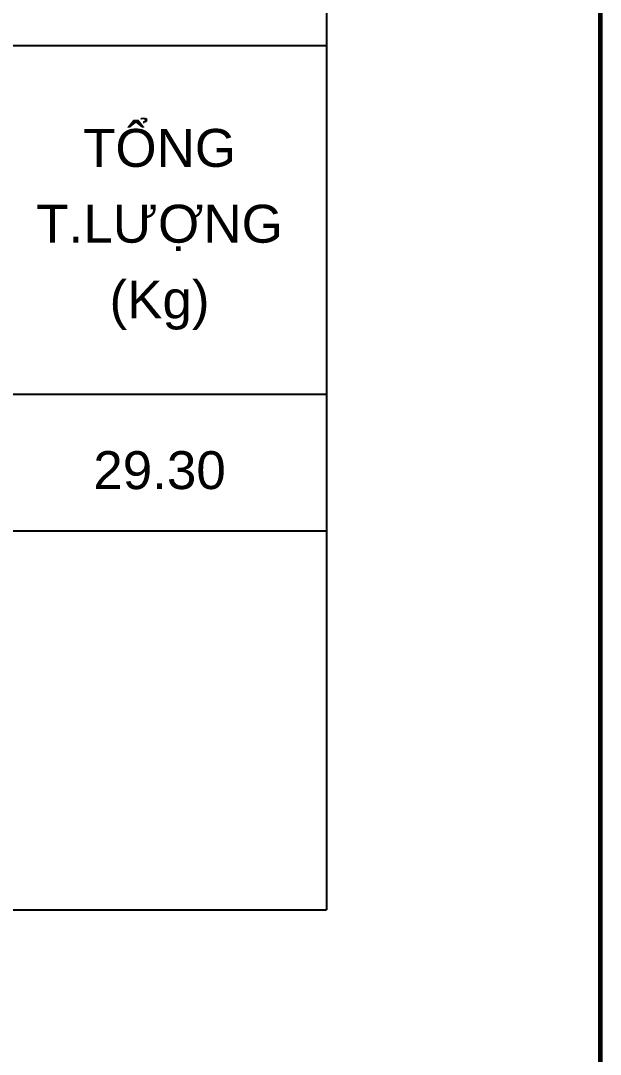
# Model space of a CAD drawing. Header units: millimetres. Extents: x -295047 to 263296, y -724756 to -308748.
# Drawn here: x 257408 to 259936, y -358984 to -354475 of the extents above; entities that cross this region are included whole.
import ezdxf
from ezdxf.enums import TextEntityAlignment as Align

# ---------------------------------------------------------------- set-up
doc = ezdxf.new("R2010")
doc.units = ezdxf.units.MM
doc.header["$MEASUREMENT"] = 0
doc.linetypes.add('HIDDEN', pattern=[0.375, 0.25, -0.125])
for name, color, linetype, lineweight in [('Khungten_LCDI', 7, 'Continuous', 5), ('LC MANH DUT', 35, 'HIDDEN', 5), ('LC Net thay', 7, 'Continuous', 25), ('LC Text1', 3, 'Continuous', 20)]:
    doc.layers.add(name, color=color, linetype=linetype, lineweight=lineweight)
doc.styles.add('Hoa', font='micross.ttf')
doc.styles.add('Khungten', font='VHAVAN.TTF', dxfattribs={"width": 0.9, "height": 5000})
doc.styles.add('Thuong', font='micross.ttf')
doc.styles.add('Title', font='VHBLACK.TTF', dxfattribs={"width": 0.8})

# ---------------------------------------------------------------- blocks, each defined once
blk = doc.blocks.new('lcdi KC')
at = {"layer": 'Khungten_LCDI', "color": 5, "lineweight": 60}
blk.add_line((36600, 14650), (36600, -14650), dxfattribs=at)
at = {"color": 7, "style": 'Khungten', "width": 0.8}
for tag, p in [('REVISION', (39498.8, -10746.3)), ('NGAYHT', (39546.1, -11609.4))]:
    blk.add_attdef(tag, text='', height=200, dxfattribs=at).set_placement(p, align=Align.CENTER)
at = {"layer": 'LC Text1', "style": 'Title', "width": 1.485915}
for tag, p, p2 in [('TENBANVE1', (36912.7, -8885.8), (40339.1, -8885.8)), ('TENBANVE2', (36912.7, -9562.5), (40339.1, -9562.5))]:
    blk.add_attdef(tag, text='', height=250, dxfattribs=at).set_placement(p, p2, align=Align.FIT)
at = {"layer": 'LC Text1', "style": 'Title', "width": 0.7}
blk.add_attdef('SOBANVE', text='', height=250, dxfattribs=at).set_placement((39562, -13896.2), align=Align.CENTER)

msp = doc.modelspace()

# ---------------------------------------------------------------- linework, layer by layer
at = {"layer": 'LC MANH DUT'}
msp.add_line((247067.7, -356700.3), (258740.8, -356700.3), dxfattribs=at)
at = {"layer": 'LC Net thay'}
for p, q in [((258740.8, -353790.4), (258740.8, -358353.8)), ((246075.7, -354584), (258740.8, -354584)), ((246075.7, -356105.1), (258740.8, -356105.1)), ((246075.7, -356700.3), (258740.8, -356700.3)), ((246075.7, -356700.3), (258740.8, -356700.3)), ((246075.7, -358353.8), (258740.8, -358353.8))]:
    msp.add_line(p, q, dxfattribs=at)

# ---------------------------------------------------------------- block references
at = {"layer": 'LC Net thay', "xscale": 0.8, "yscale": 0.8, "zscale": 0.8}
msp.add_blockref('lcdi KC', (230655.8, -356485.3), dxfattribs=at)

# ---------------------------------------------------------------- texts
at = {"layer": 'LC Text1'}
for s, style, p in [('TỔNG', 'Hoa', (258013.3, -355113.1)), ('T.LƯỢNG', 'Hoa', (258013.3, -355443.8)), ('(Kg)', 'Thuong', (258013.3, -355774.4))]:
    msp.add_text(s, height=165.34, dxfattribs=dict(at, style=style)).set_placement(p, align=Align.CENTER)
at = {"layer": 'LC Text1', "style": 'Hoa'}
msp.add_text('29.30', height=165.34, dxfattribs=at).set_placement((258013.3, -356568.1), align=Align.BOTTOM_CENTER)

doc.saveas('drawing.dxf')
